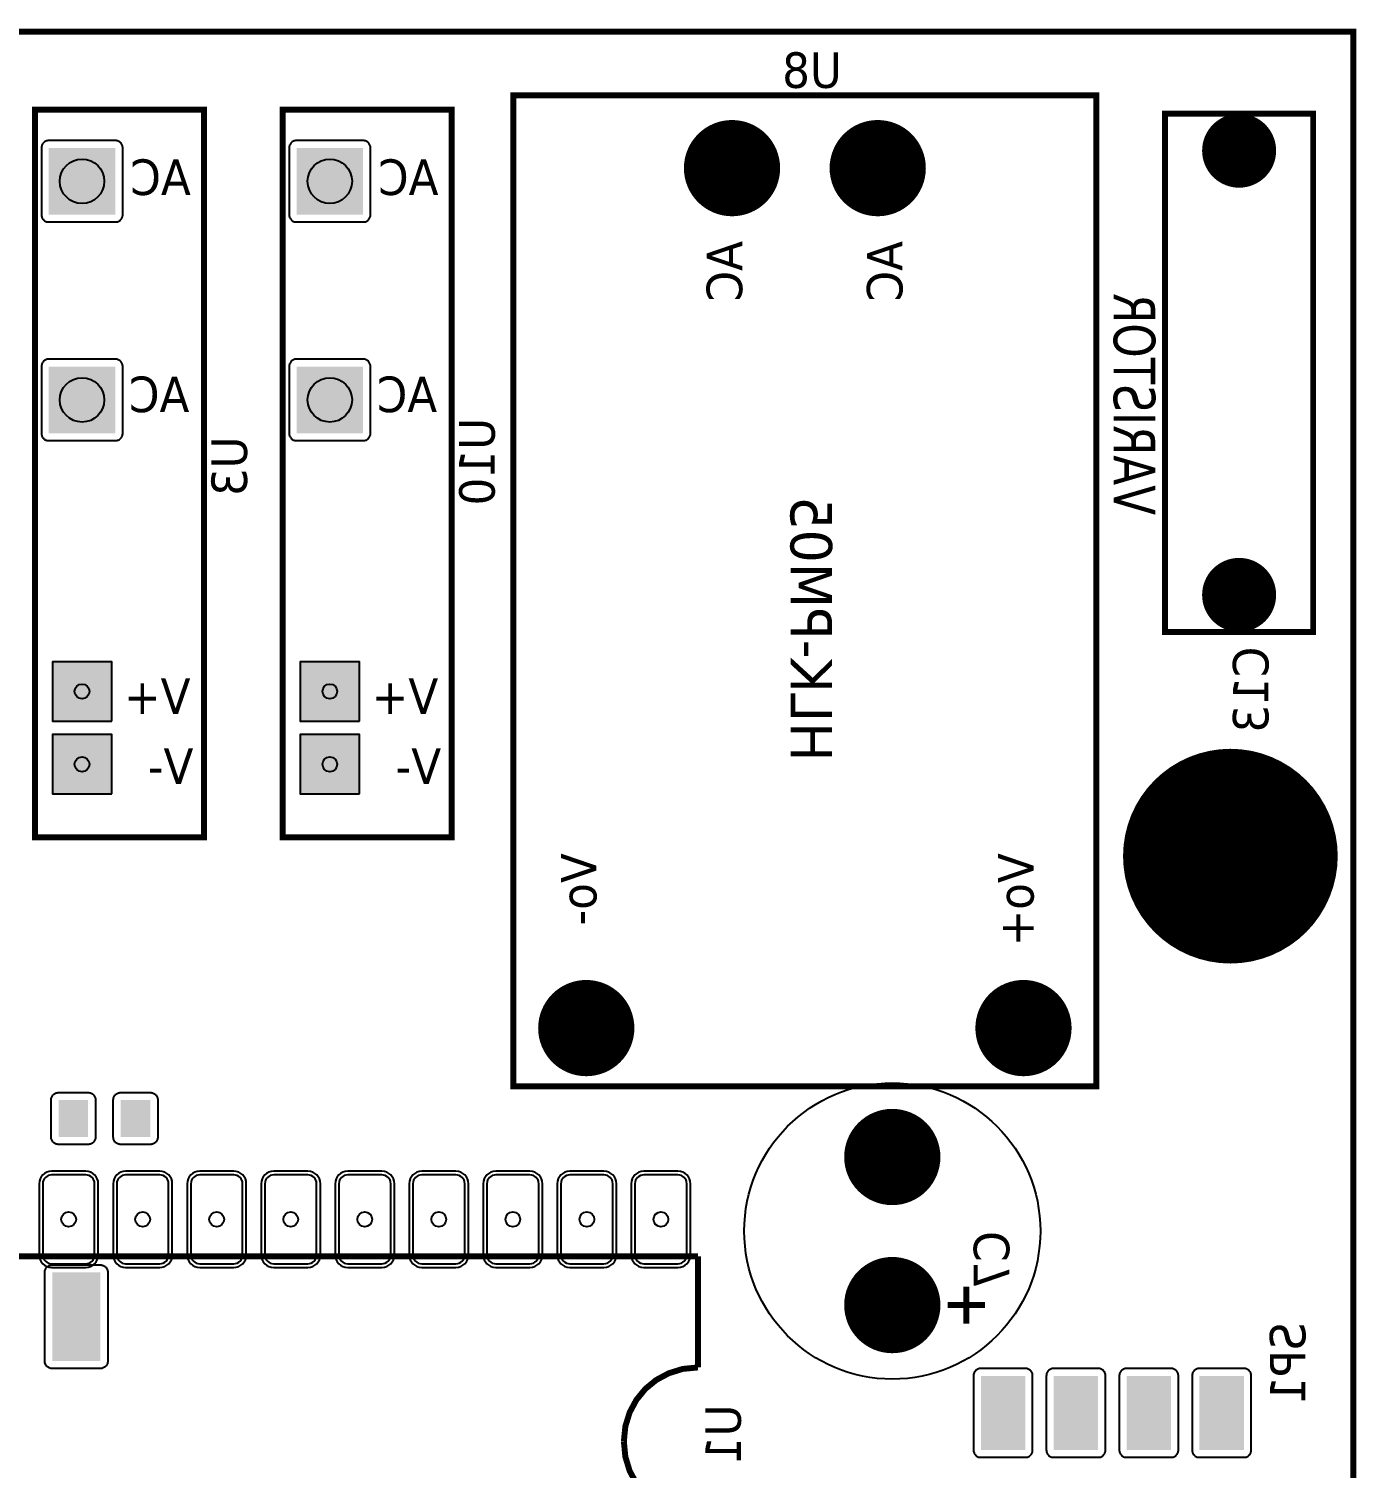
# Model space of a CAD drawing. Header units: millimetres. Extents: x 123.5 to 144.3, y 105.4 to 121.6.
# Drawn here: x 135.297 to 138.087, y 112.366 to 115.391 of the extents above; entities that cross this region are included whole.
import ezdxf

# ---------------------------------------------------------------- set-up
doc = ezdxf.new("R2010")
doc.units = ezdxf.units.MM
doc.styles.get("Standard").update_dxf_attribs({"font": 'tahoma.ttf'})

# ---------------------------------------------------------------- blocks, each defined once
blk = doc.blocks.new('RPAD')
blk.add_trace([(-0.5, -0.5), (-0.5, 0.5), (0.5, -0.5), (0.5, 0.5)])
blk = doc.blocks.new('EPAD')
at = {"const_width": 0.5}
blk.add_lwpolyline([(-0.25, 0, 1), (0.25, 0, 1)], format="xyb", close=True, dxfattribs=at)
blk = doc.blocks.new('Tarjeta CFLH')
at = {"const_width": 0.008}
for points in [[(-7.0905, -1.2844), (-1.456, -1.2844), (-1.456, 2.1675), (-7.0905, 2.1675), (-7.0905, -1.2844)], [(-7.0905, -1.2844), (-1.456, -1.2844), (-1.456, 2.1675), (-7.0905, 2.1675), (-7.0905, -1.2844)], [(-7.0905, -1.2844), (-1.456, -1.2844), (-1.456, 2.1675), (-7.0905, 2.1675), (-7.0905, -1.2844)], [(-2.5905, 0.7431), (-1.8031, 0.7431), (-1.8031, 2.0817), (-2.5905, 2.0817), (-2.5905, 0.7431)], [(-2.5905, 0.7431), (-1.8031, 0.7431), (-1.8031, 2.0817), (-2.5905, 2.0817), (-2.5905, 0.7431)], [(-2.5905, 0.7431), (-1.8031, 0.7431), (-1.8031, 2.0817), (-2.5905, 2.0817), (-2.5905, 0.7431)], [(-3.2368, 1.0797), (-3.0084, 1.0797), (-3.0084, 2.0623), (-3.2368, 2.0623), (-3.2368, 1.0797)], [(-3.2368, 1.0797), (-3.0084, 1.0797), (-3.0084, 2.0623), (-3.2368, 2.0623), (-3.2368, 1.0797)], [(-3.2368, 1.0797), (-3.0084, 1.0797), (-3.0084, 2.0623), (-3.2368, 2.0623), (-3.2368, 1.0797)], [(-2.9021, 1.0797), (-2.6738, 1.0797), (-2.6738, 2.0623), (-2.9021, 2.0623), (-2.9021, 1.0797)], [(-2.9021, 1.0797), (-2.6738, 1.0797), (-2.6738, 2.0623), (-2.9021, 2.0623), (-2.9021, 1.0797)], [(-2.9021, 1.0797), (-2.6738, 1.0797), (-2.6738, 2.0623), (-2.9021, 2.0623), (-2.9021, 1.0797)], [(-1.7102, 1.3569), (-1.5102, 1.3569), (-1.5102, 2.0569), (-1.7102, 2.0569), (-1.7102, 1.3569)], [(-1.7102, 1.3569), (-1.5102, 1.3569), (-1.5102, 2.0569), (-1.7102, 2.0569), (-1.7102, 1.3569)], [(-1.7102, 1.3569), (-1.5102, 1.3569), (-1.5102, 2.0569), (-1.7102, 2.0569), (-1.7102, 1.3569)], [(-2.3413, 0.5136), (-4.3413, 0.5136)], [(-2.3413, 0.5136), (-4.3413, 0.5136)], [(-2.3413, 0.5136), (-4.3413, 0.5136)], [(-2.3413, 0.3636), (-2.3413, 0.5136)], [(-2.3413, 0.3636), (-2.3413, 0.5136)], [(-2.3413, 0.3636), (-2.3413, 0.5136)], [(-1.9787, 0.4228), (-1.9787, 0.4728)], [(-1.9787, 0.4228), (-1.9787, 0.4728)], [(-1.9787, 0.4228), (-1.9787, 0.4728)], [(-1.9537, 0.4478), (-2.0037, 0.4478)], [(-1.9537, 0.4478), (-2.0037, 0.4478)], [(-1.9537, 0.4478), (-2.0037, 0.4478)], [(-2.4413, 0.2636), (-2.4393, 0.284), (-2.4335, 0.3028), (-2.4244, 0.3198), (-2.4123, 0.3346), (-2.3975, 0.3467), (-2.3805, 0.3558), (-2.3617, 0.3616), (-2.3413, 0.3636)], [(-2.4413, 0.2636), (-2.4393, 0.284), (-2.4335, 0.3028), (-2.4244, 0.3198), (-2.4123, 0.3346), (-2.3975, 0.3467), (-2.3805, 0.3558), (-2.3617, 0.3616), (-2.3413, 0.3636)], [(-2.4413, 0.2636), (-2.4393, 0.284), (-2.4335, 0.3028), (-2.4244, 0.3198), (-2.4123, 0.3346), (-2.3975, 0.3467), (-2.3805, 0.3558), (-2.3617, 0.3616), (-2.3413, 0.3636)], [(-2.4413, 0.2636), (-2.4393, 0.2429), (-2.4335, 0.2239), (-2.4244, 0.2069), (-2.4123, 0.1922), (-2.3975, 0.1802), (-2.3805, 0.1712), (-2.3617, 0.1656), (-2.3413, 0.1636)], [(-2.4413, 0.2636), (-2.4393, 0.2429), (-2.4335, 0.2239), (-2.4244, 0.2069), (-2.4123, 0.1922), (-2.3975, 0.1802), (-2.3805, 0.1712), (-2.3617, 0.1656), (-2.3413, 0.1636)], [(-2.4413, 0.2636), (-2.4393, 0.2429), (-2.4335, 0.2239), (-2.4244, 0.2069), (-2.4123, 0.1922), (-2.3975, 0.1802), (-2.3805, 0.1712), (-2.3617, 0.1656), (-2.3413, 0.1636)]]:
    blk.add_lwpolyline(points, dxfattribs=at)
for points in [[(-3.1182, 1.9206), (-3.1182, 2.0106), (-3.1182, 2.0116), (-3.1184, 2.0126), (-3.1186, 2.0136), (-3.1189, 2.0145), (-3.1194, 2.0154), (-3.1199, 2.0162), (-3.1204, 2.017), (-3.1211, 2.0177), (-3.1218, 2.0183), (-3.1225, 2.0189), (-3.1234, 2.0194), (-3.1242, 2.0198), (-3.1252, 2.0201), (-3.1261, 2.0204), (-3.1271, 2.0205), (-3.1282, 2.0206), (-3.2182, 2.0206), (-3.2192, 2.0205), (-3.2202, 2.0204), (-3.2212, 2.0201), (-3.2221, 2.0198), (-3.223, 2.0194), (-3.2238, 2.0189), (-3.2246, 2.0183), (-3.2253, 2.0177), (-3.2259, 2.017), (-3.2265, 2.0162), (-3.227, 2.0154), (-3.2274, 2.0145), (-3.2277, 2.0136), (-3.228, 2.0126), (-3.2281, 2.0116), (-3.2282, 2.0106), (-3.2282, 1.9206), (-3.2281, 1.9195), (-3.228, 1.9185), (-3.2277, 1.9176), (-3.2274, 1.9166), (-3.227, 1.9158), (-3.2265, 1.9149), (-3.2259, 1.9142), (-3.2253, 1.9135), (-3.2246, 1.9128), (-3.2238, 1.9122), (-3.223, 1.9118), (-3.2221, 1.9113), (-3.2212, 1.911), (-3.2202, 1.9108), (-3.2192, 1.9106), (-3.2182, 1.9106), (-3.1282, 1.9106), (-3.1271, 1.9106), (-3.1261, 1.9108), (-3.1252, 1.911), (-3.1242, 1.9113), (-3.1234, 1.9118), (-3.1225, 1.9122), (-3.1218, 1.9128), (-3.1211, 1.9135), (-3.1204, 1.9142), (-3.1199, 1.9149), (-3.1194, 1.9158), (-3.1189, 1.9166), (-3.1186, 1.9176), (-3.1184, 1.9185), (-3.1182, 1.9195), (-3.1182, 1.9206)], [(-2.7835, 1.9206), (-2.7835, 2.0106), (-2.7836, 2.0116), (-2.7837, 2.0126), (-2.784, 2.0136), (-2.7843, 2.0145), (-2.7847, 2.0154), (-2.7852, 2.0162), (-2.7858, 2.017), (-2.7864, 2.0177), (-2.7871, 2.0183), (-2.7879, 2.0189), (-2.7887, 2.0194), (-2.7896, 2.0198), (-2.7905, 2.0201), (-2.7915, 2.0204), (-2.7925, 2.0205), (-2.7935, 2.0206), (-2.8835, 2.0206), (-2.8846, 2.0205), (-2.8856, 2.0204), (-2.8865, 2.0201), (-2.8875, 2.0198), (-2.8883, 2.0194), (-2.8892, 2.0189), (-2.8899, 2.0183), (-2.8906, 2.0177), (-2.8913, 2.017), (-2.8918, 2.0162), (-2.8923, 2.0154), (-2.8928, 2.0145), (-2.8931, 2.0136), (-2.8933, 2.0126), (-2.8935, 2.0116), (-2.8935, 2.0106), (-2.8935, 1.9206), (-2.8935, 1.9195), (-2.8933, 1.9185), (-2.8931, 1.9176), (-2.8928, 1.9166), (-2.8923, 1.9158), (-2.8918, 1.9149), (-2.8913, 1.9142), (-2.8906, 1.9135), (-2.8899, 1.9128), (-2.8892, 1.9122), (-2.8883, 1.9118), (-2.8875, 1.9113), (-2.8865, 1.911), (-2.8856, 1.9108), (-2.8846, 1.9106), (-2.8835, 1.9106), (-2.7935, 1.9106), (-2.7925, 1.9106), (-2.7915, 1.9108), (-2.7905, 1.911), (-2.7896, 1.9113), (-2.7887, 1.9118), (-2.7879, 1.9122), (-2.7871, 1.9128), (-2.7864, 1.9135), (-2.7858, 1.9142), (-2.7852, 1.9149), (-2.7847, 1.9158), (-2.7843, 1.9166), (-2.784, 1.9176), (-2.7837, 1.9185), (-2.7836, 1.9195), (-2.7835, 1.9206)], [(-3.1182, 1.6253), (-3.1182, 1.7153), (-3.1182, 1.7163), (-3.1184, 1.7173), (-3.1186, 1.7183), (-3.1189, 1.7192), (-3.1194, 1.7201), (-3.1199, 1.7209), (-3.1204, 1.7217), (-3.1211, 1.7224), (-3.1218, 1.723), (-3.1225, 1.7236), (-3.1234, 1.7241), (-3.1242, 1.7245), (-3.1252, 1.7248), (-3.1261, 1.7251), (-3.1271, 1.7252), (-3.1282, 1.7253), (-3.2182, 1.7253), (-3.2192, 1.7252), (-3.2202, 1.7251), (-3.2212, 1.7248), (-3.2221, 1.7245), (-3.223, 1.7241), (-3.2238, 1.7236), (-3.2246, 1.723), (-3.2253, 1.7224), (-3.2259, 1.7217), (-3.2265, 1.7209), (-3.227, 1.7201), (-3.2274, 1.7192), (-3.2277, 1.7183), (-3.228, 1.7173), (-3.2281, 1.7163), (-3.2282, 1.7153), (-3.2282, 1.6253), (-3.2281, 1.6243), (-3.228, 1.6232), (-3.2277, 1.6223), (-3.2274, 1.6214), (-3.227, 1.6205), (-3.2265, 1.6197), (-3.2259, 1.6189), (-3.2253, 1.6182), (-3.2246, 1.6175), (-3.2238, 1.617), (-3.223, 1.6165), (-3.2221, 1.6161), (-3.2212, 1.6157), (-3.2202, 1.6155), (-3.2192, 1.6153), (-3.2182, 1.6153), (-3.1282, 1.6153), (-3.1271, 1.6153), (-3.1261, 1.6155), (-3.1252, 1.6157), (-3.1242, 1.6161), (-3.1234, 1.6165), (-3.1225, 1.617), (-3.1218, 1.6175), (-3.1211, 1.6182), (-3.1204, 1.6189), (-3.1199, 1.6197), (-3.1194, 1.6205), (-3.1189, 1.6214), (-3.1186, 1.6223), (-3.1184, 1.6232), (-3.1182, 1.6243), (-3.1182, 1.6253)], [(-2.7835, 1.6253), (-2.7835, 1.7153), (-2.7836, 1.7163), (-2.7837, 1.7173), (-2.784, 1.7183), (-2.7843, 1.7192), (-2.7847, 1.7201), (-2.7852, 1.7209), (-2.7858, 1.7217), (-2.7864, 1.7224), (-2.7871, 1.723), (-2.7879, 1.7236), (-2.7887, 1.7241), (-2.7896, 1.7245), (-2.7905, 1.7248), (-2.7915, 1.7251), (-2.7925, 1.7252), (-2.7935, 1.7253), (-2.8835, 1.7253), (-2.8846, 1.7252), (-2.8856, 1.7251), (-2.8865, 1.7248), (-2.8875, 1.7245), (-2.8883, 1.7241), (-2.8892, 1.7236), (-2.8899, 1.723), (-2.8906, 1.7224), (-2.8913, 1.7217), (-2.8918, 1.7209), (-2.8923, 1.7201), (-2.8928, 1.7192), (-2.8931, 1.7183), (-2.8933, 1.7173), (-2.8935, 1.7163), (-2.8935, 1.7153), (-2.8935, 1.6253), (-2.8935, 1.6243), (-2.8933, 1.6232), (-2.8931, 1.6223), (-2.8928, 1.6214), (-2.8923, 1.6205), (-2.8918, 1.6197), (-2.8913, 1.6189), (-2.8906, 1.6182), (-2.8899, 1.6175), (-2.8892, 1.617), (-2.8883, 1.6165), (-2.8875, 1.6161), (-2.8865, 1.6157), (-2.8856, 1.6155), (-2.8846, 1.6153), (-2.8835, 1.6153), (-2.7935, 1.6153), (-2.7925, 1.6153), (-2.7915, 1.6155), (-2.7905, 1.6157), (-2.7896, 1.6161), (-2.7887, 1.6165), (-2.7879, 1.617), (-2.7871, 1.6175), (-2.7864, 1.6182), (-2.7858, 1.6189), (-2.7852, 1.6197), (-2.7847, 1.6205), (-2.7843, 1.6214), (-2.784, 1.6223), (-2.7837, 1.6232), (-2.7836, 1.6243), (-2.7835, 1.6253)], [(-3.1332, 1.2366), (-3.1332, 1.3166), (-3.2132, 1.3166), (-3.2132, 1.2366), (-3.1332, 1.2366)], [(-2.7985, 1.2366), (-2.7985, 1.3166), (-2.8785, 1.3166), (-2.8785, 1.2366), (-2.7985, 1.2366)], [(-3.1332, 1.1382), (-3.1332, 1.2182), (-3.2132, 1.2182), (-3.2132, 1.1382), (-3.1332, 1.1382)], [(-2.7985, 1.1382), (-2.7985, 1.2182), (-2.8785, 1.2182), (-2.8785, 1.1382), (-2.7985, 1.1382)], [(-3.205, 0.7348), (-3.165, 0.7348), (-3.1639, 0.7348), (-3.1629, 0.7346), (-3.162, 0.7344), (-3.161, 0.734), (-3.1602, 0.7336), (-3.1593, 0.7331), (-3.1586, 0.7326), (-3.1579, 0.7319), (-3.1572, 0.7312), (-3.1567, 0.7305), (-3.1562, 0.7296), (-3.1558, 0.7288), (-3.1554, 0.7278), (-3.1552, 0.7269), (-3.155, 0.7259), (-3.155, 0.7248), (-3.155, 0.6748), (-3.155, 0.6738), (-3.1552, 0.6728), (-3.1554, 0.6718), (-3.1558, 0.6709), (-3.1562, 0.67), (-3.1567, 0.6692), (-3.1572, 0.6684), (-3.1579, 0.6677), (-3.1586, 0.6671), (-3.1593, 0.6665), (-3.1602, 0.666), (-3.161, 0.6656), (-3.162, 0.6653), (-3.1629, 0.665), (-3.1639, 0.6649), (-3.165, 0.6648), (-3.205, 0.6648), (-3.206, 0.6649), (-3.207, 0.665), (-3.208, 0.6653), (-3.2089, 0.6656), (-3.2098, 0.666), (-3.2106, 0.6665), (-3.2114, 0.6671), (-3.2121, 0.6677), (-3.2127, 0.6684), (-3.2133, 0.6692), (-3.2138, 0.67), (-3.2142, 0.6709), (-3.2145, 0.6718), (-3.2148, 0.6728), (-3.2149, 0.6738), (-3.215, 0.6748), (-3.215, 0.7248), (-3.2149, 0.7259), (-3.2148, 0.7269), (-3.2145, 0.7278), (-3.2142, 0.7288), (-3.2138, 0.7296), (-3.2133, 0.7305), (-3.2127, 0.7312), (-3.2121, 0.7319), (-3.2114, 0.7326), (-3.2106, 0.7331), (-3.2098, 0.7336), (-3.2089, 0.734), (-3.208, 0.7344), (-3.207, 0.7346), (-3.206, 0.7348), (-3.205, 0.7348)], [(-3.121, 0.7348), (-3.081, 0.7348), (-3.0799, 0.7348), (-3.0789, 0.7346), (-3.078, 0.7344), (-3.077, 0.734), (-3.0762, 0.7336), (-3.0753, 0.7331), (-3.0746, 0.7326), (-3.0739, 0.7319), (-3.0732, 0.7312), (-3.0727, 0.7305), (-3.0722, 0.7296), (-3.0718, 0.7288), (-3.0714, 0.7278), (-3.0712, 0.7269), (-3.071, 0.7259), (-3.071, 0.7248), (-3.071, 0.6748), (-3.071, 0.6738), (-3.0712, 0.6728), (-3.0714, 0.6718), (-3.0718, 0.6709), (-3.0722, 0.67), (-3.0727, 0.6692), (-3.0732, 0.6684), (-3.0739, 0.6677), (-3.0746, 0.6671), (-3.0753, 0.6665), (-3.0762, 0.666), (-3.077, 0.6656), (-3.078, 0.6653), (-3.0789, 0.665), (-3.0799, 0.6649), (-3.081, 0.6648), (-3.121, 0.6648), (-3.122, 0.6649), (-3.123, 0.665), (-3.124, 0.6653), (-3.1249, 0.6656), (-3.1258, 0.666), (-3.1266, 0.6665), (-3.1274, 0.6671), (-3.1281, 0.6677), (-3.1287, 0.6684), (-3.1293, 0.6692), (-3.1298, 0.67), (-3.1302, 0.6709), (-3.1305, 0.6718), (-3.1308, 0.6728), (-3.1309, 0.6738), (-3.131, 0.6748), (-3.131, 0.7248), (-3.1309, 0.7259), (-3.1308, 0.7269), (-3.1305, 0.7278), (-3.1302, 0.7288), (-3.1298, 0.7296), (-3.1293, 0.7305), (-3.1287, 0.7312), (-3.1281, 0.7319), (-3.1274, 0.7326), (-3.1266, 0.7331), (-3.1258, 0.7336), (-3.1249, 0.734), (-3.124, 0.7344), (-3.123, 0.7346), (-3.122, 0.7348), (-3.121, 0.7348)], [(-3.2143, 0.4986), (-3.1683, 0.4986), (-3.1648, 0.4989), (-3.1616, 0.4999), (-3.1587, 0.5015), (-3.1562, 0.5035), (-3.1541, 0.506), (-3.1526, 0.5089), (-3.1516, 0.5121), (-3.1513, 0.5156), (-3.1513, 0.6116), (-3.1516, 0.6151), (-3.1526, 0.6183), (-3.1541, 0.6212), (-3.1562, 0.6237), (-3.1587, 0.6257), (-3.1616, 0.6273), (-3.1648, 0.6283), (-3.1683, 0.6286), (-3.2143, 0.6286), (-3.2178, 0.6283), (-3.221, 0.6273), (-3.2239, 0.6257), (-3.2264, 0.6237), (-3.2284, 0.6212), (-3.23, 0.6183), (-3.2309, 0.6151), (-3.2313, 0.6116), (-3.2313, 0.5156), (-3.2309, 0.5121), (-3.23, 0.5089), (-3.2284, 0.506), (-3.2264, 0.5035), (-3.2239, 0.5015), (-3.221, 0.4999), (-3.2178, 0.4989), (-3.2143, 0.4986)], [(-3.2143, 0.5036), (-3.1683, 0.5036), (-3.1658, 0.5038), (-3.1636, 0.5045), (-3.1615, 0.5056), (-3.1597, 0.5071), (-3.1583, 0.5088), (-3.1572, 0.5109), (-3.1565, 0.5131), (-3.1563, 0.5156), (-3.1563, 0.6116), (-3.1565, 0.6141), (-3.1572, 0.6163), (-3.1583, 0.6184), (-3.1597, 0.6201), (-3.1615, 0.6216), (-3.1636, 0.6227), (-3.1658, 0.6234), (-3.1683, 0.6236), (-3.2143, 0.6236), (-3.2167, 0.6234), (-3.219, 0.6227), (-3.221, 0.6216), (-3.2228, 0.6201), (-3.2243, 0.6184), (-3.2254, 0.6163), (-3.226, 0.6141), (-3.2263, 0.6116), (-3.2263, 0.5156), (-3.226, 0.5131), (-3.2254, 0.5109), (-3.2243, 0.5088), (-3.2228, 0.5071), (-3.221, 0.5056), (-3.219, 0.5045), (-3.2167, 0.5038), (-3.2143, 0.5036)], [(-3.1143, 0.4986), (-3.0683, 0.4986), (-3.0648, 0.4989), (-3.0616, 0.4999), (-3.0587, 0.5015), (-3.0562, 0.5035), (-3.0541, 0.506), (-3.0526, 0.5089), (-3.0516, 0.5121), (-3.0513, 0.5156), (-3.0513, 0.6116), (-3.0516, 0.6151), (-3.0526, 0.6183), (-3.0541, 0.6212), (-3.0562, 0.6237), (-3.0587, 0.6257), (-3.0616, 0.6273), (-3.0648, 0.6283), (-3.0683, 0.6286), (-3.1143, 0.6286), (-3.1178, 0.6283), (-3.121, 0.6273), (-3.1239, 0.6257), (-3.1264, 0.6237), (-3.1284, 0.6212), (-3.13, 0.6183), (-3.1309, 0.6151), (-3.1313, 0.6116), (-3.1313, 0.5156), (-3.1309, 0.5121), (-3.13, 0.5089), (-3.1284, 0.506), (-3.1264, 0.5035), (-3.1239, 0.5015), (-3.121, 0.4999), (-3.1178, 0.4989), (-3.1143, 0.4986)], [(-3.1143, 0.5036), (-3.0683, 0.5036), (-3.0658, 0.5038), (-3.0636, 0.5045), (-3.0615, 0.5056), (-3.0597, 0.5071), (-3.0583, 0.5088), (-3.0572, 0.5109), (-3.0565, 0.5131), (-3.0563, 0.5156), (-3.0563, 0.6116), (-3.0565, 0.6141), (-3.0572, 0.6163), (-3.0583, 0.6184), (-3.0597, 0.6201), (-3.0615, 0.6216), (-3.0636, 0.6227), (-3.0658, 0.6234), (-3.0683, 0.6236), (-3.1143, 0.6236), (-3.1167, 0.6234), (-3.119, 0.6227), (-3.121, 0.6216), (-3.1228, 0.6201), (-3.1243, 0.6184), (-3.1254, 0.6163), (-3.126, 0.6141), (-3.1263, 0.6116), (-3.1263, 0.5156), (-3.126, 0.5131), (-3.1254, 0.5109), (-3.1243, 0.5088), (-3.1228, 0.5071), (-3.121, 0.5056), (-3.119, 0.5045), (-3.1167, 0.5038), (-3.1143, 0.5036)], [(-3.0143, 0.4986), (-2.9683, 0.4986), (-2.9648, 0.4989), (-2.9616, 0.4999), (-2.9587, 0.5015), (-2.9562, 0.5035), (-2.9541, 0.506), (-2.9526, 0.5089), (-2.9516, 0.5121), (-2.9513, 0.5156), (-2.9513, 0.6116), (-2.9516, 0.6151), (-2.9526, 0.6183), (-2.9541, 0.6212), (-2.9562, 0.6237), (-2.9587, 0.6257), (-2.9616, 0.6273), (-2.9648, 0.6283), (-2.9683, 0.6286), (-3.0143, 0.6286), (-3.0178, 0.6283), (-3.021, 0.6273), (-3.0239, 0.6257), (-3.0264, 0.6237), (-3.0284, 0.6212), (-3.03, 0.6183), (-3.0309, 0.6151), (-3.0313, 0.6116), (-3.0313, 0.5156), (-3.0309, 0.5121), (-3.03, 0.5089), (-3.0284, 0.506), (-3.0264, 0.5035), (-3.0239, 0.5015), (-3.021, 0.4999), (-3.0178, 0.4989), (-3.0143, 0.4986)], [(-3.0143, 0.5036), (-2.9683, 0.5036), (-2.9658, 0.5038), (-2.9636, 0.5045), (-2.9615, 0.5056), (-2.9597, 0.5071), (-2.9583, 0.5088), (-2.9572, 0.5109), (-2.9565, 0.5131), (-2.9563, 0.5156), (-2.9563, 0.6116), (-2.9565, 0.6141), (-2.9572, 0.6163), (-2.9583, 0.6184), (-2.9597, 0.6201), (-2.9615, 0.6216), (-2.9636, 0.6227), (-2.9658, 0.6234), (-2.9683, 0.6236), (-3.0143, 0.6236), (-3.0167, 0.6234), (-3.019, 0.6227), (-3.021, 0.6216), (-3.0228, 0.6201), (-3.0243, 0.6184), (-3.0254, 0.6163), (-3.026, 0.6141), (-3.0263, 0.6116), (-3.0263, 0.5156), (-3.026, 0.5131), (-3.0254, 0.5109), (-3.0243, 0.5088), (-3.0228, 0.5071), (-3.021, 0.5056), (-3.019, 0.5045), (-3.0167, 0.5038), (-3.0143, 0.5036)], [(-2.9143, 0.4986), (-2.8683, 0.4986), (-2.8648, 0.4989), (-2.8616, 0.4999), (-2.8587, 0.5015), (-2.8562, 0.5035), (-2.8541, 0.506), (-2.8526, 0.5089), (-2.8516, 0.5121), (-2.8513, 0.5156), (-2.8513, 0.6116), (-2.8516, 0.6151), (-2.8526, 0.6183), (-2.8541, 0.6212), (-2.8562, 0.6237), (-2.8587, 0.6257), (-2.8616, 0.6273), (-2.8648, 0.6283), (-2.8683, 0.6286), (-2.9143, 0.6286), (-2.9178, 0.6283), (-2.921, 0.6273), (-2.9239, 0.6257), (-2.9264, 0.6237), (-2.9284, 0.6212), (-2.93, 0.6183), (-2.9309, 0.6151), (-2.9313, 0.6116), (-2.9313, 0.5156), (-2.9309, 0.5121), (-2.93, 0.5089), (-2.9284, 0.506), (-2.9264, 0.5035), (-2.9239, 0.5015), (-2.921, 0.4999), (-2.9178, 0.4989), (-2.9143, 0.4986)], [(-2.9143, 0.5036), (-2.8683, 0.5036), (-2.8658, 0.5038), (-2.8636, 0.5045), (-2.8615, 0.5056), (-2.8597, 0.5071), (-2.8583, 0.5088), (-2.8572, 0.5109), (-2.8565, 0.5131), (-2.8563, 0.5156), (-2.8563, 0.6116), (-2.8565, 0.6141), (-2.8572, 0.6163), (-2.8583, 0.6184), (-2.8597, 0.6201), (-2.8615, 0.6216), (-2.8636, 0.6227), (-2.8658, 0.6234), (-2.8683, 0.6236), (-2.9143, 0.6236), (-2.9167, 0.6234), (-2.919, 0.6227), (-2.921, 0.6216), (-2.9228, 0.6201), (-2.9243, 0.6184), (-2.9254, 0.6163), (-2.926, 0.6141), (-2.9263, 0.6116), (-2.9263, 0.5156), (-2.926, 0.5131), (-2.9254, 0.5109), (-2.9243, 0.5088), (-2.9228, 0.5071), (-2.921, 0.5056), (-2.919, 0.5045), (-2.9167, 0.5038), (-2.9143, 0.5036)], [(-2.8143, 0.4986), (-2.7683, 0.4986), (-2.7648, 0.4989), (-2.7616, 0.4999), (-2.7587, 0.5015), (-2.7562, 0.5035), (-2.7541, 0.506), (-2.7526, 0.5089), (-2.7516, 0.5121), (-2.7513, 0.5156), (-2.7513, 0.6116), (-2.7516, 0.6151), (-2.7526, 0.6183), (-2.7541, 0.6212), (-2.7562, 0.6237), (-2.7587, 0.6257), (-2.7616, 0.6273), (-2.7648, 0.6283), (-2.7683, 0.6286), (-2.8143, 0.6286), (-2.8178, 0.6283), (-2.821, 0.6273), (-2.8239, 0.6257), (-2.8264, 0.6237), (-2.8284, 0.6212), (-2.83, 0.6183), (-2.8309, 0.6151), (-2.8313, 0.6116), (-2.8313, 0.5156), (-2.8309, 0.5121), (-2.83, 0.5089), (-2.8284, 0.506), (-2.8264, 0.5035), (-2.8239, 0.5015), (-2.821, 0.4999), (-2.8178, 0.4989), (-2.8143, 0.4986)], [(-2.8143, 0.5036), (-2.7683, 0.5036), (-2.7658, 0.5038), (-2.7636, 0.5045), (-2.7615, 0.5056), (-2.7597, 0.5071), (-2.7583, 0.5088), (-2.7572, 0.5109), (-2.7565, 0.5131), (-2.7563, 0.5156), (-2.7563, 0.6116), (-2.7565, 0.6141), (-2.7572, 0.6163), (-2.7583, 0.6184), (-2.7597, 0.6201), (-2.7615, 0.6216), (-2.7636, 0.6227), (-2.7658, 0.6234), (-2.7683, 0.6236), (-2.8143, 0.6236), (-2.8167, 0.6234), (-2.819, 0.6227), (-2.821, 0.6216), (-2.8228, 0.6201), (-2.8243, 0.6184), (-2.8254, 0.6163), (-2.826, 0.6141), (-2.8263, 0.6116), (-2.8263, 0.5156), (-2.826, 0.5131), (-2.8254, 0.5109), (-2.8243, 0.5088), (-2.8228, 0.5071), (-2.821, 0.5056), (-2.819, 0.5045), (-2.8167, 0.5038), (-2.8143, 0.5036)], [(-2.7143, 0.4986), (-2.6683, 0.4986), (-2.6648, 0.4989), (-2.6616, 0.4999), (-2.6587, 0.5015), (-2.6562, 0.5035), (-2.6541, 0.506), (-2.6526, 0.5089), (-2.6516, 0.5121), (-2.6513, 0.5156), (-2.6513, 0.6116), (-2.6516, 0.6151), (-2.6526, 0.6183), (-2.6541, 0.6212), (-2.6562, 0.6237), (-2.6587, 0.6257), (-2.6616, 0.6273), (-2.6648, 0.6283), (-2.6683, 0.6286), (-2.7143, 0.6286), (-2.7178, 0.6283), (-2.721, 0.6273), (-2.7239, 0.6257), (-2.7264, 0.6237), (-2.7284, 0.6212), (-2.73, 0.6183), (-2.7309, 0.6151), (-2.7313, 0.6116), (-2.7313, 0.5156), (-2.7309, 0.5121), (-2.73, 0.5089), (-2.7284, 0.506), (-2.7264, 0.5035), (-2.7239, 0.5015), (-2.721, 0.4999), (-2.7178, 0.4989), (-2.7143, 0.4986)], [(-2.7143, 0.5036), (-2.6683, 0.5036), (-2.6658, 0.5038), (-2.6636, 0.5045), (-2.6615, 0.5056), (-2.6597, 0.5071), (-2.6583, 0.5088), (-2.6572, 0.5109), (-2.6565, 0.5131), (-2.6563, 0.5156), (-2.6563, 0.6116), (-2.6565, 0.6141), (-2.6572, 0.6163), (-2.6583, 0.6184), (-2.6597, 0.6201), (-2.6615, 0.6216), (-2.6636, 0.6227), (-2.6658, 0.6234), (-2.6683, 0.6236), (-2.7143, 0.6236), (-2.7167, 0.6234), (-2.719, 0.6227), (-2.721, 0.6216), (-2.7228, 0.6201), (-2.7243, 0.6184), (-2.7254, 0.6163), (-2.726, 0.6141), (-2.7263, 0.6116), (-2.7263, 0.5156), (-2.726, 0.5131), (-2.7254, 0.5109), (-2.7243, 0.5088), (-2.7228, 0.5071), (-2.721, 0.5056), (-2.719, 0.5045), (-2.7167, 0.5038), (-2.7143, 0.5036)], [(-2.6143, 0.4986), (-2.5683, 0.4986), (-2.5648, 0.4989), (-2.5616, 0.4999), (-2.5587, 0.5015), (-2.5562, 0.5035), (-2.5541, 0.506), (-2.5526, 0.5089), (-2.5516, 0.5121), (-2.5513, 0.5156), (-2.5513, 0.6116), (-2.5516, 0.6151), (-2.5526, 0.6183), (-2.5541, 0.6212), (-2.5562, 0.6237), (-2.5587, 0.6257), (-2.5616, 0.6273), (-2.5648, 0.6283), (-2.5683, 0.6286), (-2.6143, 0.6286), (-2.6178, 0.6283), (-2.621, 0.6273), (-2.6239, 0.6257), (-2.6264, 0.6237), (-2.6284, 0.6212), (-2.63, 0.6183), (-2.6309, 0.6151), (-2.6313, 0.6116), (-2.6313, 0.5156), (-2.6309, 0.5121), (-2.63, 0.5089), (-2.6284, 0.506), (-2.6264, 0.5035), (-2.6239, 0.5015), (-2.621, 0.4999), (-2.6178, 0.4989), (-2.6143, 0.4986)], [(-2.6143, 0.5036), (-2.5683, 0.5036), (-2.5658, 0.5038), (-2.5636, 0.5045), (-2.5615, 0.5056), (-2.5597, 0.5071), (-2.5583, 0.5088), (-2.5572, 0.5109), (-2.5565, 0.5131), (-2.5563, 0.5156), (-2.5563, 0.6116), (-2.5565, 0.6141), (-2.5572, 0.6163), (-2.5583, 0.6184), (-2.5597, 0.6201), (-2.5615, 0.6216), (-2.5636, 0.6227), (-2.5658, 0.6234), (-2.5683, 0.6236), (-2.6143, 0.6236), (-2.6167, 0.6234), (-2.619, 0.6227), (-2.621, 0.6216), (-2.6228, 0.6201), (-2.6243, 0.6184), (-2.6254, 0.6163), (-2.626, 0.6141), (-2.6263, 0.6116), (-2.6263, 0.5156), (-2.626, 0.5131), (-2.6254, 0.5109), (-2.6243, 0.5088), (-2.6228, 0.5071), (-2.621, 0.5056), (-2.619, 0.5045), (-2.6167, 0.5038), (-2.6143, 0.5036)], [(-2.5143, 0.4986), (-2.4683, 0.4986), (-2.4648, 0.4989), (-2.4616, 0.4999), (-2.4587, 0.5015), (-2.4562, 0.5035), (-2.4541, 0.506), (-2.4526, 0.5089), (-2.4516, 0.5121), (-2.4513, 0.5156), (-2.4513, 0.6116), (-2.4516, 0.6151), (-2.4526, 0.6183), (-2.4541, 0.6212), (-2.4562, 0.6237), (-2.4587, 0.6257), (-2.4616, 0.6273), (-2.4648, 0.6283), (-2.4683, 0.6286), (-2.5143, 0.6286), (-2.5178, 0.6283), (-2.521, 0.6273), (-2.5239, 0.6257), (-2.5264, 0.6237), (-2.5284, 0.6212), (-2.53, 0.6183), (-2.5309, 0.6151), (-2.5313, 0.6116), (-2.5313, 0.5156), (-2.5309, 0.5121), (-2.53, 0.5089), (-2.5284, 0.506), (-2.5264, 0.5035), (-2.5239, 0.5015), (-2.521, 0.4999), (-2.5178, 0.4989), (-2.5143, 0.4986)], [(-2.5143, 0.5036), (-2.4683, 0.5036), (-2.4658, 0.5038), (-2.4636, 0.5045), (-2.4615, 0.5056), (-2.4597, 0.5071), (-2.4583, 0.5088), (-2.4572, 0.5109), (-2.4565, 0.5131), (-2.4563, 0.5156), (-2.4563, 0.6116), (-2.4565, 0.6141), (-2.4572, 0.6163), (-2.4583, 0.6184), (-2.4597, 0.6201), (-2.4615, 0.6216), (-2.4636, 0.6227), (-2.4658, 0.6234), (-2.4683, 0.6236), (-2.5143, 0.6236), (-2.5167, 0.6234), (-2.519, 0.6227), (-2.521, 0.6216), (-2.5228, 0.6201), (-2.5243, 0.6184), (-2.5254, 0.6163), (-2.526, 0.6141), (-2.5263, 0.6116), (-2.5263, 0.5156), (-2.526, 0.5131), (-2.5254, 0.5109), (-2.5243, 0.5088), (-2.5228, 0.5071), (-2.521, 0.5056), (-2.519, 0.5045), (-2.5167, 0.5038), (-2.5143, 0.5036)], [(-2.4143, 0.4986), (-2.3683, 0.4986), (-2.3648, 0.4989), (-2.3616, 0.4999), (-2.3587, 0.5015), (-2.3562, 0.5035), (-2.3541, 0.506), (-2.3526, 0.5089), (-2.3516, 0.5121), (-2.3513, 0.5156), (-2.3513, 0.6116), (-2.3516, 0.6151), (-2.3526, 0.6183), (-2.3541, 0.6212), (-2.3562, 0.6237), (-2.3587, 0.6257), (-2.3616, 0.6273), (-2.3648, 0.6283), (-2.3683, 0.6286), (-2.4143, 0.6286), (-2.4178, 0.6283), (-2.421, 0.6273), (-2.4239, 0.6257), (-2.4264, 0.6237), (-2.4284, 0.6212), (-2.43, 0.6183), (-2.4309, 0.6151), (-2.4313, 0.6116), (-2.4313, 0.5156), (-2.4309, 0.5121), (-2.43, 0.5089), (-2.4284, 0.506), (-2.4264, 0.5035), (-2.4239, 0.5015), (-2.421, 0.4999), (-2.4178, 0.4989), (-2.4143, 0.4986)], [(-2.4143, 0.5036), (-2.3683, 0.5036), (-2.3658, 0.5038), (-2.3636, 0.5045), (-2.3615, 0.5056), (-2.3597, 0.5071), (-2.3583, 0.5088), (-2.3572, 0.5109), (-2.3565, 0.5131), (-2.3563, 0.5156), (-2.3563, 0.6116), (-2.3565, 0.6141), (-2.3572, 0.6163), (-2.3583, 0.6184), (-2.3597, 0.6201), (-2.3615, 0.6216), (-2.3636, 0.6227), (-2.3658, 0.6234), (-2.3683, 0.6236), (-2.4143, 0.6236), (-2.4167, 0.6234), (-2.419, 0.6227), (-2.421, 0.6216), (-2.4228, 0.6201), (-2.4243, 0.6184), (-2.4254, 0.6163), (-2.426, 0.6141), (-2.4263, 0.6116), (-2.4263, 0.5156), (-2.426, 0.5131), (-2.4254, 0.5109), (-2.4243, 0.5088), (-2.4228, 0.5071), (-2.421, 0.5056), (-2.419, 0.5045), (-2.4167, 0.5038), (-2.4143, 0.5036)], [(-3.2135, 0.5021), (-3.1485, 0.5021), (-3.1475, 0.5021), (-3.1465, 0.5019), (-3.1455, 0.5017), (-3.1446, 0.5013), (-3.1437, 0.5009), (-3.1429, 0.5004), (-3.1421, 0.4999), (-3.1414, 0.4992), (-3.1408, 0.4985), (-3.1402, 0.4977), (-3.1397, 0.4969), (-3.1393, 0.496), (-3.139, 0.4951), (-3.1387, 0.4941), (-3.1386, 0.4931), (-3.1385, 0.4921), (-3.1385, 0.3721), (-3.1386, 0.3711), (-3.1387, 0.3701), (-3.139, 0.3691), (-3.1393, 0.3682), (-3.1397, 0.3673), (-3.1402, 0.3665), (-3.1408, 0.3657), (-3.1414, 0.365), (-3.1421, 0.3644), (-3.1429, 0.3638), (-3.1437, 0.3633), (-3.1446, 0.3629), (-3.1455, 0.3625), (-3.1465, 0.3623), (-3.1475, 0.3622), (-3.1485, 0.3621), (-3.2135, 0.3621), (-3.2146, 0.3622), (-3.2156, 0.3623), (-3.2166, 0.3625), (-3.2175, 0.3629), (-3.2184, 0.3633), (-3.2192, 0.3638), (-3.2199, 0.3644), (-3.2207, 0.365), (-3.2213, 0.3657), (-3.2219, 0.3665), (-3.2224, 0.3673), (-3.2228, 0.3682), (-3.2231, 0.3691), (-3.2233, 0.3701), (-3.2235, 0.3711), (-3.2235, 0.3721), (-3.2235, 0.4921), (-3.2235, 0.4931), (-3.2233, 0.4941), (-3.2231, 0.4951), (-3.2228, 0.496), (-3.2224, 0.4969), (-3.2219, 0.4977), (-3.2213, 0.4985), (-3.2207, 0.4992), (-3.2199, 0.4999), (-3.2192, 0.5004), (-3.2184, 0.5009), (-3.2175, 0.5013), (-3.2166, 0.5017), (-3.2156, 0.5019), (-3.2146, 0.5021), (-3.2135, 0.5021)], [(-1.8991, 0.3622), (-1.9591, 0.3622), (-1.9601, 0.3621), (-1.9611, 0.362), (-1.9621, 0.3617), (-1.963, 0.3614), (-1.9639, 0.361), (-1.9647, 0.3605), (-1.9655, 0.3599), (-1.9662, 0.3593), (-1.9668, 0.3586), (-1.9674, 0.3578), (-1.9679, 0.357), (-1.9683, 0.3561), (-1.9686, 0.3552), (-1.9689, 0.3542), (-1.969, 0.3532), (-1.9691, 0.3522), (-1.9691, 0.2522), (-1.969, 0.2511), (-1.9689, 0.2501), (-1.9686, 0.2492), (-1.9683, 0.2482), (-1.9679, 0.2474), (-1.9674, 0.2465), (-1.9668, 0.2458), (-1.9662, 0.2451), (-1.9655, 0.2444), (-1.9647, 0.2439), (-1.9639, 0.2434), (-1.963, 0.243), (-1.9621, 0.2426), (-1.9611, 0.2424), (-1.9601, 0.2422), (-1.9591, 0.2422), (-1.8991, 0.2422), (-1.898, 0.2422), (-1.897, 0.2424), (-1.8961, 0.2426), (-1.8951, 0.243), (-1.8943, 0.2434), (-1.8934, 0.2439), (-1.8927, 0.2444), (-1.892, 0.2451), (-1.8913, 0.2458), (-1.8908, 0.2465), (-1.8903, 0.2474), (-1.8898, 0.2482), (-1.8895, 0.2492), (-1.8893, 0.2501), (-1.8891, 0.2511), (-1.8891, 0.2522), (-1.8891, 0.3522), (-1.8891, 0.3532), (-1.8893, 0.3542), (-1.8895, 0.3552), (-1.8898, 0.3561), (-1.8903, 0.357), (-1.8908, 0.3578), (-1.8913, 0.3586), (-1.892, 0.3593), (-1.8927, 0.3599), (-1.8934, 0.3605), (-1.8943, 0.361), (-1.8951, 0.3614), (-1.8961, 0.3617), (-1.897, 0.362), (-1.898, 0.3621), (-1.8991, 0.3622)], [(-1.8007, 0.3622), (-1.8607, 0.3622), (-1.8617, 0.3621), (-1.8627, 0.362), (-1.8637, 0.3617), (-1.8646, 0.3614), (-1.8655, 0.361), (-1.8663, 0.3605), (-1.8671, 0.3599), (-1.8678, 0.3593), (-1.8684, 0.3586), (-1.869, 0.3578), (-1.8695, 0.357), (-1.8699, 0.3561), (-1.8702, 0.3552), (-1.8705, 0.3542), (-1.8706, 0.3532), (-1.8707, 0.3522), (-1.8707, 0.2522), (-1.8706, 0.2511), (-1.8705, 0.2501), (-1.8702, 0.2492), (-1.8699, 0.2482), (-1.8695, 0.2474), (-1.869, 0.2465), (-1.8684, 0.2458), (-1.8678, 0.2451), (-1.8671, 0.2444), (-1.8663, 0.2439), (-1.8655, 0.2434), (-1.8646, 0.243), (-1.8637, 0.2426), (-1.8627, 0.2424), (-1.8617, 0.2422), (-1.8607, 0.2422), (-1.8007, 0.2422), (-1.7996, 0.2422), (-1.7986, 0.2424), (-1.7976, 0.2426), (-1.7967, 0.243), (-1.7958, 0.2434), (-1.795, 0.2439), (-1.7942, 0.2444), (-1.7935, 0.2451), (-1.7929, 0.2458), (-1.7923, 0.2465), (-1.7918, 0.2474), (-1.7914, 0.2482), (-1.7911, 0.2492), (-1.7908, 0.2501), (-1.7907, 0.2511), (-1.7907, 0.2522), (-1.7907, 0.3522), (-1.7907, 0.3532), (-1.7908, 0.3542), (-1.7911, 0.3552), (-1.7914, 0.3561), (-1.7918, 0.357), (-1.7923, 0.3578), (-1.7929, 0.3586), (-1.7935, 0.3593), (-1.7942, 0.3599), (-1.795, 0.3605), (-1.7958, 0.361), (-1.7967, 0.3614), (-1.7976, 0.3617), (-1.7986, 0.362), (-1.7996, 0.3621), (-1.8007, 0.3622)], [(-1.7022, 0.3622), (-1.7622, 0.3622), (-1.7633, 0.3621), (-1.7643, 0.362), (-1.7652, 0.3617), (-1.7662, 0.3614), (-1.767, 0.361), (-1.7679, 0.3605), (-1.7686, 0.3599), (-1.7693, 0.3593), (-1.77, 0.3586), (-1.7705, 0.3578), (-1.771, 0.357), (-1.7715, 0.3561), (-1.7718, 0.3552), (-1.772, 0.3542), (-1.7722, 0.3532), (-1.7722, 0.3522), (-1.7722, 0.2522), (-1.7722, 0.2511), (-1.772, 0.2501), (-1.7718, 0.2492), (-1.7715, 0.2482), (-1.771, 0.2474), (-1.7705, 0.2465), (-1.77, 0.2458), (-1.7693, 0.2451), (-1.7686, 0.2444), (-1.7679, 0.2439), (-1.767, 0.2434), (-1.7662, 0.243), (-1.7652, 0.2426), (-1.7643, 0.2424), (-1.7633, 0.2422), (-1.7622, 0.2422), (-1.7022, 0.2422), (-1.7012, 0.2422), (-1.7002, 0.2424), (-1.6992, 0.2426), (-1.6983, 0.243), (-1.6974, 0.2434), (-1.6966, 0.2439), (-1.6958, 0.2444), (-1.6951, 0.2451), (-1.6945, 0.2458), (-1.6939, 0.2465), (-1.6934, 0.2474), (-1.693, 0.2482), (-1.6927, 0.2492), (-1.6924, 0.2501), (-1.6923, 0.2511), (-1.6922, 0.2522), (-1.6922, 0.3522), (-1.6923, 0.3532), (-1.6924, 0.3542), (-1.6927, 0.3552), (-1.693, 0.3561), (-1.6934, 0.357), (-1.6939, 0.3578), (-1.6945, 0.3586), (-1.6951, 0.3593), (-1.6958, 0.3599), (-1.6966, 0.3605), (-1.6974, 0.361), (-1.6983, 0.3614), (-1.6992, 0.3617), (-1.7002, 0.362), (-1.7012, 0.3621), (-1.7022, 0.3622)], [(-1.6038, 0.3622), (-1.6638, 0.3622), (-1.6648, 0.3621), (-1.6658, 0.362), (-1.6668, 0.3617), (-1.6677, 0.3614), (-1.6686, 0.361), (-1.6694, 0.3605), (-1.6702, 0.3599), (-1.6709, 0.3593), (-1.6715, 0.3586), (-1.6721, 0.3578), (-1.6726, 0.357), (-1.673, 0.3561), (-1.6734, 0.3552), (-1.6736, 0.3542), (-1.6737, 0.3532), (-1.6738, 0.3522), (-1.6738, 0.2522), (-1.6737, 0.2511), (-1.6736, 0.2501), (-1.6734, 0.2492), (-1.673, 0.2482), (-1.6726, 0.2474), (-1.6721, 0.2465), (-1.6715, 0.2458), (-1.6709, 0.2451), (-1.6702, 0.2444), (-1.6694, 0.2439), (-1.6686, 0.2434), (-1.6677, 0.243), (-1.6668, 0.2426), (-1.6658, 0.2424), (-1.6648, 0.2422), (-1.6638, 0.2422), (-1.6038, 0.2422), (-1.6028, 0.2422), (-1.6018, 0.2424), (-1.6008, 0.2426), (-1.5999, 0.243), (-1.599, 0.2434), (-1.5982, 0.2439), (-1.5974, 0.2444), (-1.5967, 0.2451), (-1.5961, 0.2458), (-1.5955, 0.2465), (-1.595, 0.2474), (-1.5946, 0.2482), (-1.5942, 0.2492), (-1.594, 0.2501), (-1.5939, 0.2511), (-1.5938, 0.2522), (-1.5938, 0.3522), (-1.5939, 0.3532), (-1.594, 0.3542), (-1.5942, 0.3552), (-1.5946, 0.3561), (-1.595, 0.357), (-1.5955, 0.3578), (-1.5961, 0.3586), (-1.5967, 0.3593), (-1.5974, 0.3599), (-1.5982, 0.3605), (-1.599, 0.361), (-1.5999, 0.3614), (-1.6008, 0.3617), (-1.6018, 0.362), (-1.6028, 0.3621), (-1.6038, 0.3622)]]:
    blk.add_lwpolyline(points, close=True)
for centre, radius in [((-1.6102, 2.0069), 0.025), ((-2.2952, 1.9833), 0.03), ((-2.0984, 1.9833), 0.03), ((-3.1732, 1.9656), 0.03), ((-2.8385, 1.9656), 0.03), ((-3.1732, 1.6703), 0.03), ((-2.8385, 1.6703), 0.03), ((-1.6102, 1.4069), 0.025), ((-3.1732, 1.2766), 0.01), ((-2.8385, 1.2766), 0.01), ((-3.1732, 1.1782), 0.01), ((-2.8385, 1.1782), 0.01), ((-1.622, 1.0541), 0.03), ((-2.4921, 0.8219), 0.03), ((-1.9015, 0.8219), 0.03), ((-2.0787, 0.5478), 0.2), ((-2.0787, 0.5478), 0.2), ((-2.0787, 0.5478), 0.2), ((-2.0787, 0.6478), 0.025), ((-3.1913, 0.5636), 0.01), ((-3.0913, 0.5636), 0.01), ((-2.9913, 0.5636), 0.01), ((-2.8913, 0.5636), 0.01), ((-2.7913, 0.5636), 0.01), ((-2.6913, 0.5636), 0.01), ((-2.5913, 0.5636), 0.01), ((-2.4913, 0.5636), 0.01), ((-2.3913, 0.5636), 0.01), ((-2.0787, 0.4478), 0.025)]:
    blk.add_circle(centre, radius)
for name, p, xscale, yscale in [('EPAD', (-2.2952, 1.9833), 0.13, 0.13), ('EPAD', (-2.0984, 1.9833), 0.13, 0.13), ('EPAD', (-1.6102, 2.0069), 0.1, 0.1), ('EPAD', (-1.6102, 2.0069), 0.08, 0.08), ('EPAD', (-2.2952, 1.9833), 0.1, 0.1), ('EPAD', (-2.0984, 1.9833), 0.1, 0.1), ('EPAD', (-1.6102, 1.4069), 0.1, 0.1), ('EPAD', (-1.6102, 1.4069), 0.08, 0.08), ('EPAD', (-1.622, 1.0541), 0.29, 0.29), ('EPAD', (-1.622, 1.0541), 0.25, 0.25), ('EPAD', (-2.4921, 0.8219), 0.13, 0.13), ('EPAD', (-1.9015, 0.8219), 0.13, 0.13), ('EPAD', (-2.4921, 0.8219), 0.1, 0.1), ('EPAD', (-1.9015, 0.8219), 0.1, 0.1), ('RPAD', (-3.185, 0.6998), 0.04, 0.05), ('RPAD', (-3.101, 0.6998), 0.04, 0.05), ('EPAD', (-2.0787, 0.6478), 0.13, 0.13), ('EPAD', (-2.0787, 0.6478), 0.1, 0.1), ('EPAD', (-2.0787, 0.4478), 0.13, 0.13), ('RPAD', (-3.181, 0.4321), 0.065, 0.12), ('EPAD', (-2.0787, 0.4478), 0.1, 0.1), ('RPAD', (-1.9291, 0.3022), 0.06, 0.1), ('RPAD', (-1.8307, 0.3022), 0.06, 0.1), ('RPAD', (-1.7322, 0.3022), 0.06, 0.1), ('RPAD', (-1.6338, 0.3022), 0.06, 0.1)]:
    blk.add_blockref(name, p, dxfattribs=dict(xscale=xscale, yscale=yscale))
at = {"rotation": 270}
for p, xscale, yscale in [((-3.1732, 1.9656), 0.09, 0.09), ((-2.8385, 1.9656), 0.09, 0.09), ((-3.1732, 1.6703), 0.09, 0.09), ((-2.8385, 1.6703), 0.09, 0.09), ((-3.1732, 1.2766), 0.08, 0.08), ((-2.8385, 1.2766), 0.08, 0.08), ((-3.1732, 1.1782), 0.08, 0.08), ((-2.8385, 1.1782), 0.08, 0.08)]:
    blk.add_blockref('RPAD', p, dxfattribs=dict(at, xscale=xscale, yscale=yscale))
at = {"text_generation_flag": 2, "width": 1.041667}
for s, p in [('U8', (-2.1468, 2.0917)), ('U8', (-2.1468, 2.0917)), ('U8', (-2.1468, 2.0917)), ('AC', (-3.0263, 1.9471)), ('AC', (-3.0263, 1.9471)), ('AC', (-3.0263, 1.9471)), ('AC', (-2.6917, 1.9471)), ('AC', (-2.6917, 1.9471)), ('AC', (-2.6917, 1.9471)), ('AC', (-3.0282, 1.6538)), ('AC', (-3.0282, 1.6538)), ('AC', (-3.0282, 1.6538)), ('AC', (-2.6935, 1.6538)), ('AC', (-2.6935, 1.6538)), ('AC', (-2.6935, 1.6538)), ('V+', (-3.0267, 1.2461)), ('V+', (-3.0267, 1.2461)), ('V+', (-3.0267, 1.2461)), ('V+', (-2.6921, 1.2461)), ('V+', (-2.6921, 1.2461)), ('V+', (-2.6921, 1.2461)), ('V-', (-3.0228, 1.1516)), ('V-', (-3.0228, 1.1516)), ('V-', (-3.0228, 1.1516)), ('V-', (-2.6881, 1.1516)), ('V-', (-2.6881, 1.1516)), ('V-', (-2.6881, 1.1516))]:
    blk.add_text(s, height=0.048, dxfattribs=at).set_placement(p)
at = {"text_generation_flag": 2}
for s, height, rotation, width, p in [('AC', 0.048, 90, 1.041667, (-2.2815, 1.8849)), ('AC', 0.048, 90, 1.041667, (-2.2815, 1.8849)), ('AC', 0.048, 90, 1.041667, (-2.2815, 1.8849)), ('AC', 0.048, 90, 1.041667, (-2.065, 1.8849)), ('AC', 0.048, 90, 1.041667, (-2.065, 1.8849)), ('AC', 0.048, 90, 1.041667, (-2.065, 1.8849)), ('VARISTOR', 0.056, 270, 0.892857, (-1.7795, 1.5148)), ('VARISTOR', 0.056, 270, 0.892857, (-1.7795, 1.5148)), ('VARISTOR', 0.056, 270, 0.892857, (-1.7795, 1.5148)), ('U10', 0.048, 90, 1.041667, (-2.6158, 1.646)), ('U10', 0.048, 90, 1.041667, (-2.6158, 1.646)), ('U10', 0.048, 90, 1.041667, (-2.6158, 1.646)), ('U3', 0.048, 90, 1.041667, (-2.9504, 1.621)), ('U3', 0.048, 90, 1.041667, (-2.9504, 1.621)), ('U3', 0.048, 90, 1.041667, (-2.9504, 1.621)), ('HLK-PM05', 0.056, 270, 1.071429, (-2.2161, 1.1819)), ('HLK-PM05', 0.056, 270, 1.071429, (-2.2161, 1.1819)), ('HLK-PM05', 0.056, 270, 1.071429, (-2.2161, 1.1819)), ('C13', 0.048, 90, 1.041667, (-1.5706, 1.337)), ('C13', 0.048, 90, 1.041667, (-1.5706, 1.337)), ('C13', 0.048, 90, 1.041667, (-1.5706, 1.337)), ('Vo-', 0.048, 90, 1.041667, (-2.4784, 1.0581)), ('Vo-', 0.048, 90, 1.041667, (-2.4784, 1.0581)), ('Vo-', 0.048, 90, 1.041667, (-2.4784, 1.0581)), ('Vo+', 0.048, 90, 1.041667, (-1.8878, 1.0581)), ('Vo+', 0.048, 90, 1.041667, (-1.8878, 1.0581)), ('Vo+', 0.048, 90, 1.041667, (-1.8878, 1.0581)), ('C7', 0.048, 90, 1.041667, (-1.9207, 0.5478)), ('C7', 0.048, 90, 1.041667, (-1.9207, 0.5478)), ('C7', 0.048, 90, 1.041667, (-1.9207, 0.5478)), ('SP1', 0.048, 90, 1.041667, (-1.5207, 0.4244)), ('SP1', 0.048, 90, 1.041667, (-1.5207, 0.4244)), ('SP1', 0.048, 90, 1.041667, (-1.5207, 0.4244)), ('U1', 0.048, 90, 1.041667, (-2.2833, 0.3136)), ('U1', 0.048, 90, 1.041667, (-2.2833, 0.3136)), ('U1', 0.048, 90, 1.041667, (-2.2833, 0.3136))]:
    blk.add_text(s, height=height, rotation=rotation, dxfattribs=dict(at, width=width)).set_placement(p)
blk = doc.blocks.new('CFLH')
at = {"linetype": 'Continuous'}
blk.add_blockref('Tarjeta CFLH', (7.1808, -2.2601), dxfattribs=at)

msp = doc.modelspace()

# ---------------------------------------------------------------- block references
at = {"linetype": 'Continuous', "xscale": 1.555982136900081, "yscale": 1.555982136900081, "zscale": 1.555982136900081}
msp.add_blockref('CFLH', (129.173, 115.5286), dxfattribs=at)

doc.saveas('drawing.dxf')
